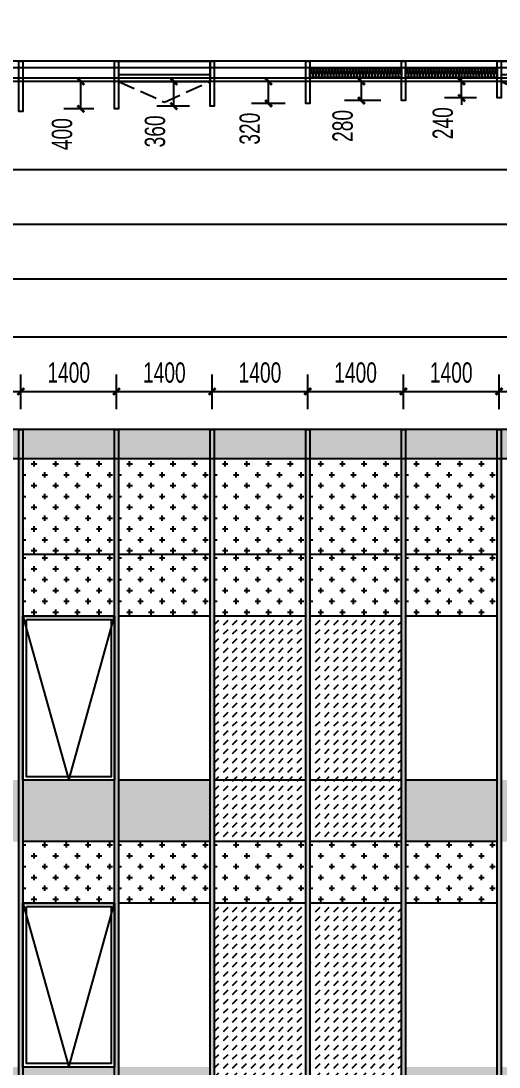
# Model space of a CAD drawing. Extents: x -3 to 440502, y -49243 to 59402.
# Drawn here: x 414997 to 421997, y 9679 to 24991 of the extents above; entities that cross this region are included whole.
import ezdxf

# ---------------------------------------------------------------- set-up
doc = ezdxf.new("R2010")
doc.units = 0
doc.header["$LTSCALE"] = 1000
doc.header["$MEASUREMENT"] = 0
doc.linetypes.add('109-34 轴网$0$L1$0$$AUDIT_BAD_LTYPE1', pattern=[0])
doc.linetypes.add('DASH', pattern=[0.35, 0.25, -0.1])
for name, color, linetype in [('01-标注_尺寸', 124, 'Continuous'), ('01-标注_符号', 200, 'Continuous'), ('05-填充_156', 156, 'Continuous'), ('05-填充_18', 18, 'Continuous'), ('05-填充_天正', 26, 'Continuous'), ('A-0-图名图例', 2, 'Continuous'), ('A-C_玻璃幕墙', 140, 'Continuous'), ('A-C_窗', 140, 'Continuous'), ('A-TECH_结构', 21, 'Continuous'), ('D_铝板', 181, 'Continuous'), ('E-立面', 255, 'Continuous')]:
    doc.layers.add(name, color=color, linetype=linetype)
doc.styles.add('_TCH_DIM_T3', font='ros.shx', dxfattribs={"width": 0.705882, "bigfont": 'jd.shx'})
doc.dimstyles.new('_TCH_ARCH&&100', dxfattribs={"dimtxt": 297.5, "dimasz": 100, "dimexe": 250, "dimexo": 300, "dimgap": 126.25, "dimtad": 1, "dimdec": 0, "dimzin": 0, "dimdsep": 46, "dimtxsty": '_TCH_DIM_T3', "dimblk": 'ARCHTICK', "dimcen": 0.09, "dimclrt": 7, "dimazin": 2, "dimtfac": 1, "dimtdec": 0, "dimtix": 1, "dimtmove": 2, "dimatfit": 3, "dimfxl": 0, "dimtolj": 1, "dimtzin": 0, "dimarcsym": 0})
pattern_1 = [(45, (429681.58, 42935.13), (4e-14, 134.70384), [95.25, -95.25])]
pattern_2 = [(45, (429681.58, 47135.13), (4e-14, 134.70384), [95.25, -95.25])]

# ---------------------------------------------------------------- blocks, each defined once
blk = doc.blocks.new('$LinePat$岩棉板')
at = {"color": 0}
for p, q in [((0, -17), (12, -67)), ((12, -67), (24, -17))]:
    blk.add_line(p, q, dxfattribs=at)
for centre, start, end in [((12, -17), 0, 180), ((0, -67), 270, 0), ((24, -67), 180, 270)]:
    blk.add_arc(centre, 12, start, end, dxfattribs=at)
at = {"layer": 'Defpoints'}
blk.add_point((0, 0.1), dxfattribs=at)
at = {"layer": 'Defpoints', "color": 0}
blk.add_point((24, -84), dxfattribs=at)
blk = doc.blocks.new('ii')
blk.add_lwpolyline([(-1340, 0), (0, 0), (0, -150), (-1340, -150)], close=True)
at = {"color": 8, "xscale": -1.801075267316308, "yscale": 1.782568518697715, "zscale": 1.782568518697715}
for p in [(-1297, 0), (-1254, 0), (-1210, 0), (-1167, 0), (-1124, 0), (-1081, 0), (-1037, 0), (-994, 0), (-951, 0), (-908, 0), (-865, 0), (-821, 0), (-778, 0), (-735, 0), (-692, 0), (-648, 0), (-605, 0), (-562, 0), (-519, 0), (-475, 0), (-432, 0), (-389, 0), (-346, 0), (-303, 0), (-259, 0), (-216, 0), (-173, 0), (-130, 0), (-86, 0), (-43, 0), (0, 0)]:
    blk.add_blockref('$LinePat$岩棉板', p, dxfattribs=at)
blk = doc.blocks.new('$TCHSYS$WIN2D')
for p, q in [((-0.5, 0.5), (0.5, 0.5)), ((-0.5, 0.5), (-0.5, -0.5)), ((0.5, 0.5), (0.5, -0.5)), ((0.5, 0.167), (-0.5, 0.167)), ((0.5, -0.167), (-0.5, -0.167)), ((-0.5, -0.5), (0.5, -0.5))]:
    blk.add_line(p, q)
blk = doc.blocks.new('开启扇')
at = {"layer": 'A-C_窗', "linetype": 'DASH'}
blk.add_lwpolyline([(0, 50), (670, 350), (1340, 50)], dxfattribs=at)
at = {"layer": 'A-C_窗', "xscale": -1340, "yscale": 300, "zscale": 1340, "rotation": 180}
blk.add_blockref('$TCHSYS$WIN2D', (670, -100), dxfattribs=at)
blk = doc.blocks.new('A$C0FEE1C60')
at = {"layer": '01-标注_符号', "linetype": '109-34 轴网$0$L1$0$$AUDIT_BAD_LTYPE1'}
for points in [[(1277, 15267), (1277, 15834), (1067, 15911), (1487, 15985), (1277, 16059), (1277, 16627)], [(1277, 0), (1277, 568), (1067, 644), (1487, 718), (1277, 793), (1277, 1361)]]:
    blk.add_lwpolyline(points, dxfattribs=at)
at = {"layer": 'A-C_玻璃幕墙'}
for points in [[(1277, 534), (600, 534), (600, 16134), (1277, 16134)], [(1231, 584), (650, 584), (650, 16084), (1277, 16084)], [(1441, 734), (800, 734), (800, 15934), (1200, 15934)]]:
    blk.add_lwpolyline(points, dxfattribs=at)
for points in [[(629, 16063), (671, 16106), (921, 15856), (879, 15813)], [(900, 15364), (900, 15304), (0, 15304), (0, 15364)], [(900, 13964), (900, 13904), (40, 13904), (40, 13964)], [(900, 12564), (900, 12504), (80, 12504), (80, 12564)], [(900, 11164), (900, 11104), (120, 11104), (120, 11164)], [(900, 9764), (900, 9704), (160, 9704), (160, 9764)], [(900, 8364), (900, 8304), (200, 8304), (200, 8364)], [(900, 6964), (900, 6904), (240, 6904), (240, 6964)], [(900, 5564), (900, 5504), (280, 5504), (280, 5564)], [(900, 4164), (900, 4104), (320, 4104), (320, 4164)], [(900, 2764), (900, 2704), (360, 2704), (360, 2764)], [(900, 1364), (900, 1304), (400, 1304), (400, 1364)], [(921, 813), (879, 856), (650, 627), (692, 584)]]:
    blk.add_lwpolyline(points, close=True, dxfattribs=at)
at = {"layer": 'A-TECH_结构'}
blk.add_lwpolyline([(1277, 834), (900, 834), (900, 15834), (1277, 15834)], dxfattribs=at)
at = {"xscale": -1, "rotation": 90}
for p in [(650, 15304), (650, 8304), (650, 2704)]:
    blk.add_blockref('开启扇', p, dxfattribs=at)
at = {"layer": 'A-C_玻璃幕墙', "rotation": 90}
for p in [(650, 13904), (650, 12504), (650, 5504), (650, 4104)]:
    blk.add_blockref('ii', p, dxfattribs=at)
blk = doc.blocks.new('*U94')
for p, q in [((0, 1600), (42762, 1600)), ((0, 800), (42762, 800)), ((0, 0), (42762, 0))]:
    blk.add_line(p, q)
blk = doc.blocks.new('A$C2DDF4F07')
at = {"layer": 'A-C_窗'}
for points in [[(0, 2400), (1340, 2400), (1340, 0), (0, 0)], [(50, 2350), (1290, 2350), (1290, 50), (50, 50)]]:
    blk.add_lwpolyline(points, close=True, dxfattribs=at)
blk.add_lwpolyline([(0, 2400), (670, 0), (1340, 2400)], dxfattribs=at)
blk = doc.blocks.new('*U39')
at = {"layer": '05-填充_18'}
h = blk.add_hatch(color=256, dxfattribs=at)
h.dxf.hatch_style = 1
h.paths.add_polyline_path([(60, -14090), (0, -14090), (0, 310), (60, 310)])
blk.add_lwpolyline([(60, -14090), (0, -14090), (0, 310), (60, 310)], close=True)
blk = doc.blocks.new('*U56')
at = {"layer": '05-填充_18'}
h = blk.add_hatch(color=256, dxfattribs=at)
h.dxf.hatch_style = 1
h.paths.add_polyline_path([(60, -14090), (0, -14090), (0, 310), (60, 310)])
blk.add_lwpolyline([(60, -14090), (0, -14090), (0, 310), (60, 310)], close=True)
blk = doc.blocks.new('*U25')
at = {"layer": '05-填充_18'}
h = blk.add_hatch(color=256, dxfattribs=at)
h.dxf.hatch_style = 1
h.paths.add_polyline_path([(60, -15050), (0, -15050), (0, 310), (60, 310)])
blk.add_lwpolyline([(60, -15050), (0, -15050), (0, 310), (60, 310)], close=True)
blk = doc.blocks.new('_ArchTick')
at = {"color": 0, "linetype": 'ByBlock', "const_width": 0.4}
blk.add_lwpolyline([(-0.5, -0.5), (0.5, 0.5)], dxfattribs=at)
blk = doc.blocks.new('*D986')
at = {"layer": '01-标注_尺寸', "color": 0, "lineweight": -2, "transparency": 16777216}
for p, q in [((416067, 24104), (415625, 24104)), ((415875, 23704), (415875, 24104)), ((416067, 23704), (415625, 23704))]:
    blk.add_line(p, q, dxfattribs=at)
at = {"layer": 'Defpoints', "color": 0, "transparency": 16777216}
for p in [(415875, 24104), (416367, 24104), (416367, 23704)]:
    blk.add_point(p, dxfattribs=at)
at = {"layer": '01-标注_尺寸', "color": 0, "lineweight": -2, "transparency": 16777216, "xscale": 100, "yscale": 100, "zscale": 100}
for p, rotation in [((415875, 24104), 90), ((415875, 23704), 270)]:
    blk.add_blockref('_ArchTick', p, dxfattribs=dict(at, rotation=rotation))
at = {"layer": '01-标注_尺寸', "color": 7, "transparency": 16777216, "insert": (415600, 23334), "char_height": 297.5, "attachment_point": 5, "rotation": 90, "style": '_TCH_DIM_T3'}
blk.add_mtext('\\A1;400', dxfattribs=at)
blk = doc.blocks.new('*D987')
at = {"layer": '01-标注_尺寸', "color": 0, "lineweight": -2, "transparency": 16777216}
for p, q in [((417467, 24104), (416986, 24104)), ((417236, 23744), (417236, 24104)), ((417467, 23744), (416986, 23744))]:
    blk.add_line(p, q, dxfattribs=at)
at = {"layer": 'Defpoints', "color": 0, "transparency": 16777216}
for p in [(417236, 24104), (417767, 24104), (417767, 23744)]:
    blk.add_point(p, dxfattribs=at)
at = {"layer": '01-标注_尺寸', "color": 0, "lineweight": -2, "transparency": 16777216, "xscale": 100, "yscale": 100, "zscale": 100}
for p, rotation in [((417236, 24104), 90), ((417236, 23744), 270)]:
    blk.add_blockref('_ArchTick', p, dxfattribs=dict(at, rotation=rotation))
at = {"layer": '01-标注_尺寸', "color": 7, "transparency": 16777216, "insert": (416961, 23374), "char_height": 297.5, "attachment_point": 5, "rotation": 90, "style": '_TCH_DIM_T3'}
blk.add_mtext('\\A1;360', dxfattribs=at)
blk = doc.blocks.new('*D988')
at = {"layer": '01-标注_尺寸', "color": 0, "lineweight": -2, "transparency": 16777216}
for p, q in [((418867, 24104), (418373, 24104)), ((418623, 23784), (418623, 24104)), ((418867, 23784), (418373, 23784))]:
    blk.add_line(p, q, dxfattribs=at)
at = {"layer": 'Defpoints', "color": 0, "transparency": 16777216}
for p in [(418623, 24104), (419167, 24104), (419167, 23784)]:
    blk.add_point(p, dxfattribs=at)
at = {"layer": '01-标注_尺寸', "color": 0, "lineweight": -2, "transparency": 16777216, "xscale": 100, "yscale": 100, "zscale": 100}
for p, rotation in [((418623, 24104), 90), ((418623, 23784), 270)]:
    blk.add_blockref('_ArchTick', p, dxfattribs=dict(at, rotation=rotation))
at = {"layer": '01-标注_尺寸', "color": 7, "transparency": 16777216, "insert": (418348, 23414), "char_height": 297.5, "attachment_point": 5, "rotation": 90, "style": '_TCH_DIM_T3'}
blk.add_mtext('\\A1;320', dxfattribs=at)
blk = doc.blocks.new('*D989')
at = {"layer": '01-标注_尺寸', "color": 0, "lineweight": -2, "transparency": 16777216}
for p, q in [((420267, 24104), (419733, 24104)), ((419983, 23824), (419983, 24104)), ((420267, 23824), (419733, 23824))]:
    blk.add_line(p, q, dxfattribs=at)
at = {"layer": 'Defpoints', "color": 0, "transparency": 16777216}
for p in [(419983, 24104), (420567, 24104), (420567, 23824)]:
    blk.add_point(p, dxfattribs=at)
at = {"layer": '01-标注_尺寸', "color": 0, "lineweight": -2, "transparency": 16777216, "xscale": 100, "yscale": 100, "zscale": 100}
for p, rotation in [((419983, 24104), 90), ((419983, 23824), 270)]:
    blk.add_blockref('_ArchTick', p, dxfattribs=dict(at, rotation=rotation))
at = {"layer": '01-标注_尺寸', "color": 7, "transparency": 16777216, "insert": (419708, 23454), "char_height": 297.5, "attachment_point": 5, "rotation": 90, "style": '_TCH_DIM_T3'}
blk.add_mtext('\\A1;280', dxfattribs=at)
blk = doc.blocks.new('*D990')
at = {"layer": '01-标注_尺寸', "color": 0, "lineweight": -2, "transparency": 16777216}
for p, q in [((421449, 24104), (421449, 24204)), ((421667, 24104), (421199, 24104)), ((421449, 23864), (421449, 24104)), ((421667, 23864), (421199, 23864)), ((421449, 23864), (421449, 23764))]:
    blk.add_line(p, q, dxfattribs=at)
at = {"layer": 'Defpoints', "color": 0, "transparency": 16777216}
for p in [(421449, 24104), (421967, 24104), (421967, 23864)]:
    blk.add_point(p, dxfattribs=at)
at = {"layer": '01-标注_尺寸', "color": 0, "lineweight": -2, "transparency": 16777216, "xscale": 100, "yscale": 100, "zscale": 100}
for p, rotation in [((421449, 24104), 270), ((421449, 23864), 90)]:
    blk.add_blockref('_ArchTick', p, dxfattribs=dict(at, rotation=rotation))
at = {"layer": '01-标注_尺寸', "color": 7, "transparency": 16777216, "insert": (421174, 23494), "char_height": 297.5, "attachment_point": 5, "rotation": 90, "style": '_TCH_DIM_T3'}
blk.add_mtext('\\A1;240', dxfattribs=at)
blk = doc.blocks.new('*D1014')
at = {"layer": '01-标注_尺寸', "color": 0, "lineweight": -2, "transparency": 16777216}
for p, q in [((413597, 19309), (413597, 19818)), ((414997, 19309), (414997, 19818)), ((413597, 19568), (414997, 19568))]:
    blk.add_line(p, q, dxfattribs=at)
at = {"layer": 'Defpoints', "color": 0, "transparency": 16777216}
for p in [(414997, 19568), (413597, 19009), (414997, 19009)]:
    blk.add_point(p, dxfattribs=at)
at = {"layer": '01-标注_尺寸', "color": 0, "lineweight": -2, "transparency": 16777216, "xscale": 100, "yscale": 100, "zscale": 100, "rotation": 180}
blk.add_blockref('_ArchTick', (413597, 19568), dxfattribs=at)
at = {"layer": '01-标注_尺寸', "color": 0, "lineweight": -2, "transparency": 16777216, "xscale": 100, "yscale": 100, "zscale": 100}
blk.add_blockref('_ArchTick', (414997, 19568), dxfattribs=at)
at = {"layer": '01-标注_尺寸', "color": 7, "transparency": 16777216, "insert": (414297, 19843), "char_height": 297.5, "attachment_point": 5, "style": '_TCH_DIM_T3'}
blk.add_mtext('\\A1;1400', dxfattribs=at)
blk = doc.blocks.new('*D1015')
at = {"layer": '01-标注_尺寸', "color": 0, "lineweight": -2, "transparency": 16777216}
for p, q in [((414997, 19309), (414997, 19818)), ((416397, 19309), (416397, 19818)), ((414997, 19568), (416397, 19568))]:
    blk.add_line(p, q, dxfattribs=at)
at = {"layer": 'Defpoints', "color": 0, "transparency": 16777216}
for p in [(416397, 19568), (414997, 19009), (416397, 19009)]:
    blk.add_point(p, dxfattribs=at)
at = {"layer": '01-标注_尺寸', "color": 0, "lineweight": -2, "transparency": 16777216, "xscale": 100, "yscale": 100, "zscale": 100, "rotation": 180}
blk.add_blockref('_ArchTick', (414997, 19568), dxfattribs=at)
at = {"layer": '01-标注_尺寸', "color": 0, "lineweight": -2, "transparency": 16777216, "xscale": 100, "yscale": 100, "zscale": 100}
blk.add_blockref('_ArchTick', (416397, 19568), dxfattribs=at)
at = {"layer": '01-标注_尺寸', "color": 7, "transparency": 16777216, "insert": (415697, 19843), "char_height": 297.5, "attachment_point": 5, "style": '_TCH_DIM_T3'}
blk.add_mtext('\\A1;1400', dxfattribs=at)
blk = doc.blocks.new('*D1016')
at = {"layer": '01-标注_尺寸', "color": 0, "lineweight": -2, "transparency": 16777216}
for p, q in [((416397, 19309), (416397, 19818)), ((417797, 19309), (417797, 19818)), ((416397, 19568), (417797, 19568))]:
    blk.add_line(p, q, dxfattribs=at)
at = {"layer": 'Defpoints', "color": 0, "transparency": 16777216}
for p in [(417797, 19568), (416397, 19009), (417797, 19009)]:
    blk.add_point(p, dxfattribs=at)
at = {"layer": '01-标注_尺寸', "color": 0, "lineweight": -2, "transparency": 16777216, "xscale": 100, "yscale": 100, "zscale": 100, "rotation": 180}
blk.add_blockref('_ArchTick', (416397, 19568), dxfattribs=at)
at = {"layer": '01-标注_尺寸', "color": 0, "lineweight": -2, "transparency": 16777216, "xscale": 100, "yscale": 100, "zscale": 100}
blk.add_blockref('_ArchTick', (417797, 19568), dxfattribs=at)
at = {"layer": '01-标注_尺寸', "color": 7, "transparency": 16777216, "insert": (417097, 19843), "char_height": 297.5, "attachment_point": 5, "style": '_TCH_DIM_T3'}
blk.add_mtext('\\A1;1400', dxfattribs=at)
blk = doc.blocks.new('*D1017')
at = {"layer": '01-标注_尺寸', "color": 0, "lineweight": -2, "transparency": 16777216}
for p, q in [((417797, 19309), (417797, 19818)), ((419197, 19309), (419197, 19818)), ((417797, 19568), (419197, 19568))]:
    blk.add_line(p, q, dxfattribs=at)
at = {"layer": 'Defpoints', "color": 0, "transparency": 16777216}
for p in [(419197, 19568), (417797, 19009), (419197, 19009)]:
    blk.add_point(p, dxfattribs=at)
at = {"layer": '01-标注_尺寸', "color": 0, "lineweight": -2, "transparency": 16777216, "xscale": 100, "yscale": 100, "zscale": 100, "rotation": 180}
blk.add_blockref('_ArchTick', (417797, 19568), dxfattribs=at)
at = {"layer": '01-标注_尺寸', "color": 0, "lineweight": -2, "transparency": 16777216, "xscale": 100, "yscale": 100, "zscale": 100}
blk.add_blockref('_ArchTick', (419197, 19568), dxfattribs=at)
at = {"layer": '01-标注_尺寸', "color": 7, "transparency": 16777216, "insert": (418497, 19843), "char_height": 297.5, "attachment_point": 5, "style": '_TCH_DIM_T3'}
blk.add_mtext('\\A1;1400', dxfattribs=at)
blk = doc.blocks.new('*D1018')
at = {"layer": '01-标注_尺寸', "color": 0, "lineweight": -2, "transparency": 16777216}
for p, q in [((419197, 19309), (419197, 19818)), ((420597, 19309), (420597, 19818)), ((419197, 19568), (420597, 19568))]:
    blk.add_line(p, q, dxfattribs=at)
at = {"layer": 'Defpoints', "color": 0, "transparency": 16777216}
for p in [(420597, 19568), (419197, 19009), (420597, 19009)]:
    blk.add_point(p, dxfattribs=at)
at = {"layer": '01-标注_尺寸', "color": 0, "lineweight": -2, "transparency": 16777216, "xscale": 100, "yscale": 100, "zscale": 100, "rotation": 180}
blk.add_blockref('_ArchTick', (419197, 19568), dxfattribs=at)
at = {"layer": '01-标注_尺寸', "color": 0, "lineweight": -2, "transparency": 16777216, "xscale": 100, "yscale": 100, "zscale": 100}
blk.add_blockref('_ArchTick', (420597, 19568), dxfattribs=at)
at = {"layer": '01-标注_尺寸', "color": 7, "transparency": 16777216, "insert": (419897, 19843), "char_height": 297.5, "attachment_point": 5, "style": '_TCH_DIM_T3'}
blk.add_mtext('\\A1;1400', dxfattribs=at)
blk = doc.blocks.new('*D1019')
at = {"layer": '01-标注_尺寸', "color": 0, "lineweight": -2, "transparency": 16777216}
for p, q in [((420597, 19309), (420597, 19818)), ((421997, 19309), (421997, 19818)), ((420597, 19568), (421997, 19568))]:
    blk.add_line(p, q, dxfattribs=at)
at = {"layer": 'Defpoints', "color": 0, "transparency": 16777216}
for p in [(421997, 19568), (420597, 19009), (421997, 19009)]:
    blk.add_point(p, dxfattribs=at)
at = {"layer": '01-标注_尺寸', "color": 0, "lineweight": -2, "transparency": 16777216, "xscale": 100, "yscale": 100, "zscale": 100, "rotation": 180}
blk.add_blockref('_ArchTick', (420597, 19568), dxfattribs=at)
at = {"layer": '01-标注_尺寸', "color": 0, "lineweight": -2, "transparency": 16777216, "xscale": 100, "yscale": 100, "zscale": 100}
blk.add_blockref('_ArchTick', (421997, 19568), dxfattribs=at)
at = {"layer": '01-标注_尺寸', "color": 7, "transparency": 16777216, "insert": (421297, 19843), "char_height": 297.5, "attachment_point": 5, "style": '_TCH_DIM_T3'}
blk.add_mtext('\\A1;1400', dxfattribs=at)
blk = doc.blocks.new('*D1020')
at = {"layer": '01-标注_尺寸', "color": 0, "lineweight": -2, "transparency": 16777216}
for p, q in [((421997, 19309), (421997, 19818)), ((423397, 19309), (423397, 19818)), ((421997, 19568), (423397, 19568))]:
    blk.add_line(p, q, dxfattribs=at)
at = {"layer": 'Defpoints', "color": 0, "transparency": 16777216}
for p in [(423397, 19568), (421997, 19009), (423397, 19009)]:
    blk.add_point(p, dxfattribs=at)
at = {"layer": '01-标注_尺寸', "color": 0, "lineweight": -2, "transparency": 16777216, "xscale": 100, "yscale": 100, "zscale": 100, "rotation": 180}
blk.add_blockref('_ArchTick', (421997, 19568), dxfattribs=at)
at = {"layer": '01-标注_尺寸', "color": 0, "lineweight": -2, "transparency": 16777216, "xscale": 100, "yscale": 100, "zscale": 100}
blk.add_blockref('_ArchTick', (423397, 19568), dxfattribs=at)
at = {"layer": '01-标注_尺寸', "color": 7, "transparency": 16777216, "insert": (422697, 19843), "char_height": 297.5, "attachment_point": 5, "style": '_TCH_DIM_T3'}
blk.add_mtext('\\A1;1400', dxfattribs=at)
blk = doc.blocks.new('*D1022')
at = {"layer": '01-标注_尺寸', "color": 0, "lineweight": -2, "transparency": 16777216}
for p, q in [((401597, 19428), (401597, 20618)), ((424197, 19428), (424197, 20618)), ((401597, 20368), (424197, 20368))]:
    blk.add_line(p, q, dxfattribs=at)
at = {"layer": 'Defpoints', "color": 0, "transparency": 16777216}
for p in [(424197, 20368), (401597, 19128), (424197, 19128)]:
    blk.add_point(p, dxfattribs=at)
at = {"layer": '01-标注_尺寸', "color": 0, "lineweight": -2, "transparency": 16777216, "xscale": 100, "yscale": 100, "zscale": 100, "rotation": 180}
blk.add_blockref('_ArchTick', (401597, 20368), dxfattribs=at)
at = {"layer": '01-标注_尺寸', "color": 0, "lineweight": -2, "transparency": 16777216, "xscale": 100, "yscale": 100, "zscale": 100}
blk.add_blockref('_ArchTick', (424197, 20368), dxfattribs=at)
at = {"layer": '01-标注_尺寸', "color": 7, "transparency": 16777216, "insert": (412897, 20643), "char_height": 297.5, "attachment_point": 5, "style": '_TCH_DIM_T3'}
blk.add_mtext('\\A1;22600', dxfattribs=at)

msp = doc.modelspace()

# ---------------------------------------------------------------- hatches: boundary and pattern name
at = {"layer": '05-填充_156'}
h = msp.add_hatch(dxfattribs=at)
h.set_pattern_fill('CROSS', color=136, scale=100, angle=90)
h.set_pattern_definition([(360, (433881.58, 48035.13), (158.75, 158.75), [79.375, -238.125]), (90, (433921.27, 47995.44), (-158.75, 158.75), [79.375, -238.125])])
h.paths.add_polyline_path([(416367.3, 18579.4), (415027.3, 18579.4), (415027.3, 17179.4), (416367.3, 17179.4)])
h = msp.add_hatch(dxfattribs=at)
h.set_pattern_fill('CROSS', color=136, scale=100, angle=90)
h.set_pattern_definition([(360, (435281.58, 48035.13), (158.75, 158.75), [79.375, -238.125]), (90, (435321.27, 47995.44), (-158.75, 158.75), [79.375, -238.125])])
h.paths.add_polyline_path([(417767.3, 18579.4), (416427.3, 18579.4), (416427.3, 17179.4), (417767.3, 17179.4)])
h = msp.add_hatch(dxfattribs=at)
h.set_pattern_fill('CROSS', color=136, scale=100, angle=90)
h.set_pattern_definition([(360, (436681.58, 48035.13), (158.75, 158.75), [79.375, -238.125]), (90, (436721.27, 47995.44), (-158.75, 158.75), [79.375, -238.125])])
h.paths.add_polyline_path([(419167.3, 18579.4), (417827.3, 18579.4), (417827.3, 17179.4), (419167.3, 17179.4)])
h = msp.add_hatch(dxfattribs=at)
h.set_pattern_fill('CROSS', color=136, scale=100, angle=90)
h.set_pattern_definition([(360, (438081.58, 48035.13), (158.75, 158.75), [79.375, -238.125]), (90, (438121.27, 47995.44), (-158.75, 158.75), [79.375, -238.125])])
h.paths.add_polyline_path([(420567.3, 18579.4), (419227.3, 18579.4), (419227.3, 17179.4), (420567.3, 17179.4)])
h = msp.add_hatch(dxfattribs=at)
h.set_pattern_fill('CROSS', color=136, scale=100, angle=90)
h.set_pattern_definition([(360, (439481.58, 48035.13), (158.75, 158.75), [79.375, -238.125]), (90, (439521.27, 47995.44), (-158.75, 158.75), [79.375, -238.125])])
h.paths.add_polyline_path([(421967.3, 18579.4), (420627.3, 18579.4), (420627.3, 17179.4), (421967.3, 17179.4)])
h = msp.add_hatch(dxfattribs=at)
h.set_pattern_fill('CROSS', color=136, scale=100, angle=90)
h.set_pattern_definition([(360, (433881.58, 47135.13), (158.75, 158.75), [79.375, -238.125]), (90, (433921.27, 47095.44), (-158.75, 158.75), [79.375, -238.125])])
h.paths.add_polyline_path([(416367.3, 17179.4), (415027.3, 17179.4), (415027.3, 16279.4), (416367.3, 16279.4)])
h = msp.add_hatch(dxfattribs=at)
h.set_pattern_fill('CROSS', color=136, scale=100, angle=90)
h.set_pattern_definition([(360, (435281.58, 47135.13), (158.75, 158.75), [79.375, -238.125]), (90, (435321.27, 47095.44), (-158.75, 158.75), [79.375, -238.125])])
h.paths.add_polyline_path([(417767.3, 17179.4), (416427.3, 17179.4), (416427.3, 16279.4), (417767.3, 16279.4)])
h = msp.add_hatch(dxfattribs=at)
h.set_pattern_fill('CROSS', color=136, scale=100, angle=90)
h.set_pattern_definition([(360, (436681.58, 47135.13), (158.75, 158.75), [79.375, -238.125]), (90, (436721.27, 47095.44), (-158.75, 158.75), [79.375, -238.125])])
h.paths.add_polyline_path([(419167.3, 17179.4), (417827.3, 17179.4), (417827.3, 16279.4), (419167.3, 16279.4)])
h = msp.add_hatch(dxfattribs=at)
h.set_pattern_fill('CROSS', color=136, scale=100, angle=90)
h.set_pattern_definition([(360, (438081.58, 47135.13), (158.75, 158.75), [79.375, -238.125]), (90, (438121.27, 47095.44), (-158.75, 158.75), [79.375, -238.125])])
h.paths.add_polyline_path([(420567.3, 17179.4), (419227.3, 17179.4), (419227.3, 16279.4), (420567.3, 16279.4)])
h = msp.add_hatch(dxfattribs=at)
h.set_pattern_fill('CROSS', color=136, scale=100, angle=90)
h.set_pattern_definition([(360, (439481.58, 47135.13), (158.75, 158.75), [79.375, -238.125]), (90, (439521.27, 47095.44), (-158.75, 158.75), [79.375, -238.125])])
h.paths.add_polyline_path([(421967.3, 17179.4), (420627.3, 17179.4), (420627.3, 16279.4), (421967.3, 16279.4)])
h = msp.add_hatch(dxfattribs=at)
h.set_pattern_fill('DASH', color=256, scale=100, angle=135)
h.set_pattern_definition(pattern_2)
h.paths.add_polyline_path([(419167.3, 16279.4), (417827.3, 16279.4), (417827.3, 12979.4), (419167.3, 12979.4)])
h = msp.add_hatch(dxfattribs=at)
h.set_pattern_fill('DASH', color=256, scale=100, angle=135)
h.set_pattern_definition(pattern_2)
h.paths.add_polyline_path([(420567.3, 16279.4), (419227.3, 16279.4), (419227.3, 12979.4), (420567.3, 12979.4)])
h = msp.add_hatch(dxfattribs=at)
h.set_pattern_fill('CROSS', color=136, scale=100, angle=90)
h.set_pattern_definition([(360, (433881.58, 42935.13), (158.75, 158.75), [79.375, -238.125]), (90, (433921.27, 42895.44), (-158.75, 158.75), [79.375, -238.125])])
h.paths.add_polyline_path([(416367.3, 12979.4), (415027.3, 12979.4), (415027.3, 12079.4), (416367.3, 12079.4)])
h = msp.add_hatch(dxfattribs=at)
h.set_pattern_fill('CROSS', color=136, scale=100, angle=90)
h.set_pattern_definition([(360, (435281.58, 42935.13), (158.75, 158.75), [79.375, -238.125]), (90, (435321.27, 42895.44), (-158.75, 158.75), [79.375, -238.125])])
h.paths.add_polyline_path([(417767.3, 12979.4), (416427.3, 12979.4), (416427.3, 12079.4), (417767.3, 12079.4)])
h = msp.add_hatch(dxfattribs=at)
h.set_pattern_fill('CROSS', color=136, scale=100, angle=90)
h.set_pattern_definition([(360, (436681.58, 42935.13), (158.75, 158.75), [79.375, -238.125]), (90, (436721.27, 42895.44), (-158.75, 158.75), [79.375, -238.125])])
h.paths.add_polyline_path([(419167.3, 12979.4), (417827.3, 12979.4), (417827.3, 12079.4), (419167.3, 12079.4)])
h = msp.add_hatch(dxfattribs=at)
h.set_pattern_fill('CROSS', color=136, scale=100, angle=90)
h.set_pattern_definition([(360, (438081.58, 42935.13), (158.75, 158.75), [79.375, -238.125]), (90, (438121.27, 42895.44), (-158.75, 158.75), [79.375, -238.125])])
h.paths.add_polyline_path([(420567.3, 12979.4), (419227.3, 12979.4), (419227.3, 12079.4), (420567.3, 12079.4)])
h = msp.add_hatch(dxfattribs=at)
h.set_pattern_fill('CROSS', color=136, scale=100, angle=90)
h.set_pattern_definition([(360, (439481.58, 42935.13), (158.75, 158.75), [79.375, -238.125]), (90, (439521.27, 42895.44), (-158.75, 158.75), [79.375, -238.125])])
h.paths.add_polyline_path([(421967.3, 12979.4), (420627.3, 12979.4), (420627.3, 12079.4), (421967.3, 12079.4)])
h = msp.add_hatch(dxfattribs=at)
h.set_pattern_fill('DASH', color=256, scale=100, angle=135)
h.set_pattern_definition(pattern_1)
h.paths.add_polyline_path([(419167.3, 12079.4), (417827.3, 12079.4), (417827.3, 8779.4), (419167.3, 8779.4)])
h = msp.add_hatch(dxfattribs=at)
h.set_pattern_fill('DASH', color=256, scale=100, angle=135)
h.set_pattern_definition(pattern_1)
h.paths.add_polyline_path([(420567.3, 12079.4), (419227.3, 12079.4), (419227.3, 8779.4), (420567.3, 8779.4)])
at = {"layer": '05-填充_18'}
h = msp.add_hatch(color=256, dxfattribs=at)
h.dxf.hatch_style = 1
h.paths.add_polyline_path([(424197.3, 19009.4), (401597.3, 19009.4), (401597.3, 18579.4), (424197.3, 18579.4)])
at = {"layer": '05-填充_天正'}
h = msp.add_hatch(dxfattribs=at)
h.set_pattern_fill('AR-CONC', color=256, scale=200)
h.set_pattern_definition([(50, (0, 0), (364.36934, -31.87817), [38.1, -419.1]), (355, (0, 0), (-70.48565, 382.1133), [30.48, -335.28]), (100.451, (30.36, -2.66), (293.885, 350.23338), [32.38, -356.18]), (46.1842, (0, 101.6), (542.1581, -84.08466), [57.15, -628.65]), (96.6356, (45.2, 94.6), (474.8085, 494.8511), [48.57, -534.27]), (351.184, (0, 101.6), (474.8092, 494.8502), [45.72, -502.92]), (21, (50.8, 76.2), (303.22976, -204.53104), [38.1, -419.1]), (326, (50.8, 76.2), (123.60406, 368.37593), [30.48, -335.28]), (71.4514, (76.07, 59.16), (426.83298, 163.84572), [32.38, -356.18]), (37.5, (0, 0), (6.177207, 169.110078), [0, -331.216, 0, -340.36, 0, -336.55]), (7.5, (0, 0), (133.639325, 200.36115), [0, -194.056, 0, -323.596, 0, -128.27]), (327.5, (-113.28, 0), (271.18119, -11.45749), [0, -127, 0, -396.24, 0, -525.78]), (317.5, (-164.08, 0), (296.25836, 50.85298), [0, -165.1, 0, -263.144, 0, -373.38])])
h.paths.add_polyline_path([(423427.3, 4579.4), (424197.3, 4579.4), (424197.3, 5479.4), (423427.3, 5479.4)])
h.paths.add_polyline_path([(422027.3, 4579.4), (423367.3, 4579.4), (423367.3, 5479.4), (422027.3, 5479.4)])
h.paths.add_polyline_path([(420627.3, 4579.4), (421477.3, 4579.4), (421477.3, 5479.4), (420627.3, 5479.4)])
h.paths.add_polyline_path([(415027.3, 4579.4), (416367.3, 4579.4), (416367.3, 5479.4), (415027.3, 5479.4)])
h.paths.add_polyline_path([(414397.3, 4579.4), (414967.3, 4579.4), (414967.3, 5479.4), (414397.3, 5479.4)])
h.paths.add_polyline_path([(423427.3, 8779.4), (424197.3, 8779.4), (424197.3, 9679.4), (423427.3, 9679.4)])
h.paths.add_polyline_path([(422027.3, 8779.4), (423367.3, 8779.4), (423367.3, 9679.4), (422027.3, 9679.4)])
h.paths.add_polyline_path([(420627.3, 8779.4), (421967.3, 8779.4), (421967.3, 9679.4), (420627.3, 9679.4)])
h.paths.add_polyline_path([(416427.3, 8779.4), (417767.3, 8779.4), (417767.3, 9679.4), (416427.3, 9679.4)])
h.paths.add_polyline_path([(415027.3, 8779.4), (416367.3, 8779.4), (416367.3, 9679.4), (415027.3, 9679.4)])
h.paths.add_polyline_path([(414397.3, 8779.4), (414967.3, 8779.4), (414967.3, 9679.4), (414397.3, 9679.4)])
h.paths.add_polyline_path([(423427.3, 12979.4), (424197.3, 12979.4), (424197.3, 13879.4), (423427.3, 13879.4)])
h.paths.add_polyline_path([(422027.3, 12979.4), (423367.3, 12979.4), (423367.3, 13879.4), (422027.3, 13879.4)])
h.paths.add_polyline_path([(420627.3, 12979.4), (421967.3, 12979.4), (421967.3, 13879.4), (420627.3, 13879.4)])
h.paths.add_polyline_path([(416427.3, 12979.4), (417767.3, 12979.4), (417767.3, 13879.4), (416427.3, 13879.4)])
h.paths.add_polyline_path([(415027.3, 12979.4), (416367.3, 12979.4), (416367.3, 13879.4), (415027.3, 13879.4)])
h.paths.add_polyline_path([(414397.3, 12979.4), (414967.3, 12979.4), (414967.3, 13879.4), (414397.3, 13879.4)])
h.paths.add_polyline_path([(413627.3, 13009.4), (413857.3, 13009.4), (413857.3, 13879.4), (413627.3, 13879.4)])
h.paths.add_polyline_path([(412227.3, 13009.4), (413567.3, 13009.4), (413567.3, 13879.4), (412227.3, 13879.4)])
h.paths.add_polyline_path([(408027.3, 13009.4), (409367.3, 13009.4), (409367.3, 13879.4), (408027.3, 13879.4)])
h.paths.add_polyline_path([(406627.3, 13009.4), (407967.3, 13009.4), (407967.3, 13879.4), (406627.3, 13879.4)])
h.paths.add_polyline_path([(403827.3, 13009.4), (405167.3, 13009.4), (405167.3, 13879.4), (403827.3, 13879.4)])

# ---------------------------------------------------------------- linework, layer by layer
at = {"layer": 'A-C_窗'}
for points in [[(416367.3, 17179.4), (415027.3, 17179.4)], [(417767.3, 17179.4), (416427.3, 17179.4)], [(419167.3, 17179.4), (417827.3, 17179.4)], [(420567.3, 17179.4), (419227.3, 17179.4)], [(421967.3, 17179.4), (420627.3, 17179.4)], [(416367.3, 16279.4), (415027.3, 16279.4)], [(417767.3, 16279.4), (416427.3, 16279.4)], [(419167.3, 16279.4), (417827.3, 16279.4)], [(420567.3, 16279.4), (419227.3, 16279.4)], [(421967.3, 16279.4), (420627.3, 16279.4)], [(416367.3, 13879.4), (415027.3, 13879.4)], [(417767.3, 13879.4), (416427.3, 13879.4)], [(419167.3, 13879.4), (417827.3, 13879.4)], [(420567.3, 13879.4), (419227.3, 13879.4)], [(421967.3, 13879.4), (420627.3, 13879.4)], [(416367.3, 12979.4), (415027.3, 12979.4)], [(417767.3, 12979.4), (416427.3, 12979.4)], [(419167.3, 12979.4), (417827.3, 12979.4)], [(420567.3, 12979.4), (419227.3, 12979.4)], [(421967.3, 12979.4), (420627.3, 12979.4)], [(416367.3, 12079.4), (415027.3, 12079.4)], [(417767.3, 12079.4), (416427.3, 12079.4)], [(419167.3, 12079.4), (417827.3, 12079.4)], [(420567.3, 12079.4), (419227.3, 12079.4)], [(421967.3, 12079.4), (420627.3, 12079.4)]]:
    msp.add_lwpolyline(points, dxfattribs=at)
at = {"layer": 'E-立面'}
for points in [[(424197.3, 19009.4), (401597.3, 19009.4)], [(424197.3, 18579.4), (401597.3, 18579.4)]]:
    msp.add_lwpolyline(points, dxfattribs=at)

# ---------------------------------------------------------------- block references
at = {"rotation": 90}
msp.add_blockref('A$C0FEE1C60', (424731.7, 23504.4), dxfattribs=at)
at = {"layer": 'A-0-图名图例'}
msp.add_blockref('*U94', (390238.2, 21216.9), dxfattribs=at)
at = {"layer": 'A-C_窗'}
for p in [(415027.3, 13879.4), (415027.3, 9679.4)]:
    msp.add_blockref('A$C2DDF4F07', p, dxfattribs=at)
at = {"layer": 'D_铝板'}
for name, p in [('*U39', (414967.3, 18699.4)), ('*U39', (416367.3, 18699.4)), ('*U39', (417767.3, 18699.4)), ('*U39', (419167.3, 18699.4)), ('*U56', (420567.3, 18699.4)), ('*U25', (421967.3, 18699.4))]:
    msp.add_blockref(name, p, dxfattribs=at)

# ---------------------------------------------------------------- dimensions: what is measured, and where the dimension line sits
at = {"layer": '01-标注_尺寸'}
for base, p1, p2, picture, middle in [((421448.7, 24104.4), (421967.3, 23864.4), (421967.3, 24104.4), '*D990', (421173.7, 23494.4)), ((415875.3, 24104.4), (416367.3, 23704.4), (416367.3, 24104.4), '*D986', (415600.3, 23334.4)), ((417236.4, 24104.4), (417767.3, 23744.4), (417767.3, 24104.4), '*D987', (416961.4, 23374.4)), ((418623.5, 24104.4), (419167.3, 23784.4), (419167.3, 24104.4), '*D988', (418348.5, 23414.4)), ((419983.4, 24104.4), (420567.3, 23824.4), (420567.3, 24104.4), '*D989', (419708.4, 23454.4))]:
    dim = msp.add_linear_dim(base=base, p1=p1, p2=p2, angle=90, dimstyle='_TCH_ARCH&&100', dxfattribs=at)
    dim.commit()
    dim.dimension.update_dxf_attribs({"geometry": picture, "text_midpoint": middle, "dimtype": 161})
for p1, p2, distance, picture, middle in [((401597.3, 19127.6), (424197.3, 19127.6), 1240.5, '*D1022', (412897.3, 20643.1)), ((413597.3, 19009.4), (414997.3, 19009.4), 558.7, '*D1014', (414297.3, 19843.1)), ((414997.3, 19009.4), (416397.3, 19009.4), 558.7, '*D1015', (415697.3, 19843.1)), ((416397.3, 19009.4), (417797.3, 19009.4), 558.7, '*D1016', (417097.3, 19843.1)), ((417797.3, 19009.4), (419197.3, 19009.4), 558.7, '*D1017', (418497.3, 19843.1)), ((419197.3, 19009.4), (420597.3, 19009.4), 558.7, '*D1018', (419897.3, 19843.1)), ((420597.3, 19009.4), (421997.3, 19009.4), 558.7, '*D1019', (421297.3, 19843.1)), ((421997.3, 19009.4), (423397.3, 19009.4), 558.7, '*D1020', (422697.3, 19843.1))]:
    dim = msp.add_aligned_dim(p1=p1, p2=p2, distance=distance, dimstyle='_TCH_ARCH&&100', dxfattribs=at)
    dim.commit()
    dim.dimension.update_dxf_attribs({"geometry": picture, "text_midpoint": middle})

doc.saveas('drawing.dxf')
